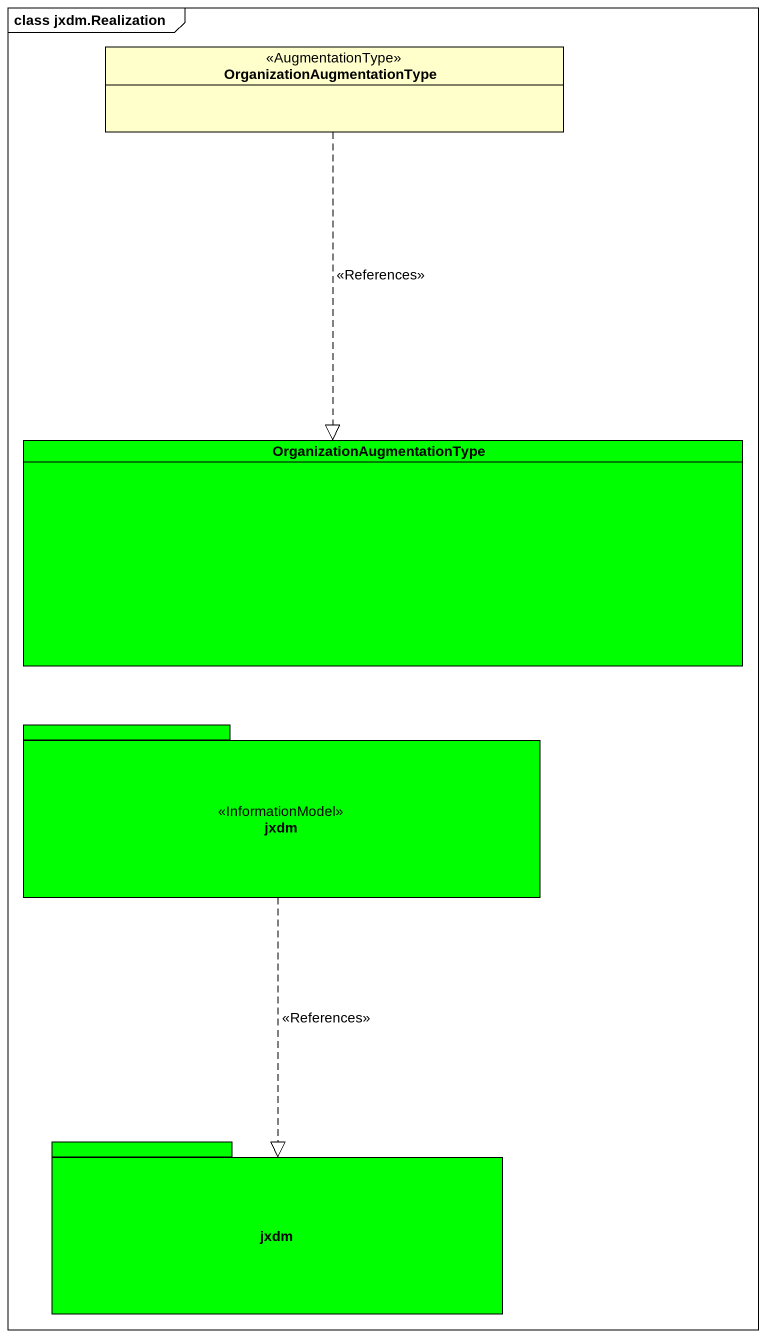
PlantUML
@startuml
mainframe class jxdm.Realization
hide circle
hide empty members
class OrganizationAugmentationType <<AugmentationType>>
class "OrganizationAugmentationType" as OrganizationAugmentationType_2 #00FF00
package jxdm <<InformationModel>> #00FF00 {
}
package "jxdm" as jxdm_2 #00FF00 {
}
OrganizationAugmentationType ..|> OrganizationAugmentationType_2 : <<References>>
jxdm ..|> jxdm_2 : <<References>>
@enduml
